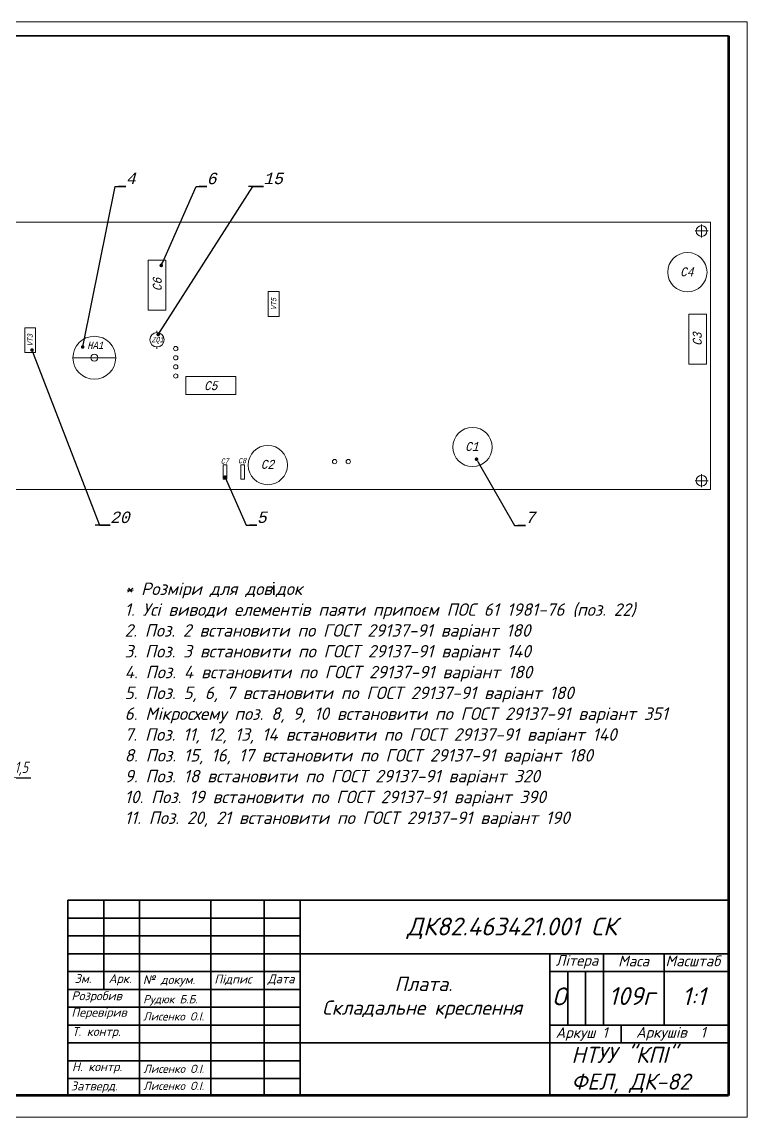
# Paper-space layout 'Лист2' of a CAD drawing. Header units: millimetres. Extents: x 0 to 445, y 0 to 307.
# Drawn here: x 242.1 to 445.2, y 0 to 307 of the extents above; entities that cross this region are included whole.
import ezdxf
from ezdxf import colors
from ezdxf.entities.mleader import LeaderData, LeaderLine
from ezdxf.math import Vec2, Vec3

# ---------------------------------------------------------------- set-up
doc = ezdxf.new("R2010")
doc.units = ezdxf.units.MM
doc.layers.get('0').update_dxf_attribs({"lineweight": 13})
doc.layers.add('Основная', color=7, linetype='Continuous', lineweight=70)
doc.layers.add('схема', color=7, linetype='Continuous', lineweight=35)
doc.styles.get("Standard").update_dxf_attribs({"font": 'isocteur.ttf', "width": 0.85, "oblique": 15})
doc.styles.add('стиль1', font='isocpeui.ttf')
doc.dimstyles.new('Копия ISO-25', dxfattribs={"dimtxt": 2.5, "dimasz": 2.5, "dimexe": 1.25, "dimexo": 0.625, "dimtad": 1, "dimtih": 1, "dimtoh": 1, "dimtxsty": 'Standard', "dimcen": 2.5, "dimadec": 0, "dimazin": 0, "dimtfac": 1, "dimtmove": 1, "dimatfit": 3, "dimfxl": 1, "dimarcsym": 0})

# ---------------------------------------------------------------- blocks, each defined once
blk = doc.blocks.new('*D111')
at = {"color": 0, "lineweight": -2, "transparency": 16777216}
for p, q in [((230, 98.39), (230, 100.89)), ((223.65, 95.89), (231.25, 95.89)), ((230, 94.39), (230, 95.89)), ((230, 94.39), (230, 95.89)), ((223.65, 94.39), (231.25, 94.39)), ((230, 95.14), (239.24, 95.14)), ((239.24, 95.14), (244.59, 95.14)), ((230, 91.89), (230, 89.39))]:
    blk.add_line(p, q, dxfattribs=at)
at = {"color": 0, "transparency": 16777216}
for points in [[(229.58, 98.39), (230.41, 98.39), (230, 95.89)], [(229.58, 91.89), (230.41, 91.89), (230, 94.39)]]:
    blk.add_solid(points, dxfattribs=at)
at = {"layer": 'Defpoints', "color": 0, "transparency": 16777216}
for p in [(223.02, 95.89), (230, 95.89), (223.02, 94.39)]:
    blk.add_point(p, dxfattribs=at)
at = {"color": 0, "transparency": 16777216, "insert": (241.91, 97.68), "char_height": 2.5, "attachment_point": 5}
blk.add_mtext('{\\fISOCPEUR|b0|i0|c204|p34;\\H1.28x;\\Q15;\\W0.75;1,5}', dxfattribs=at)
blk = doc.blocks.new('_Dot')
at = {"color": 0, "linetype": 'ByBlock', "lineweight": -2, "transparency": 33554674}
blk.add_line((-0.5, 0), (-1, 0), dxfattribs=at)
at = {"color": 0, "linetype": 'ByBlock', "transparency": 33554674, "const_width": 0.5}
blk.add_lwpolyline([(-0.25, 0, 1), (0.25, 0, 1)], format="xyb", close=True, dxfattribs=at)

psp = doc.layouts.new('Лист2')

# ---------------------------------------------------------------- linework, layer by layer
at = {"transparency": 33554674}
for p, q in [((434.999, 250.889), (236.999, 250.889)), ((432.499, 248.389), (432.499, 250.189)), ((434.999, 175.889), (434.999, 250.889)), ((432.499, 248.389), (430.699, 248.389)), ((432.499, 248.389), (432.499, 246.589)), ((432.499, 248.389), (434.299, 248.389)), ((277.433, 226.168), (277.433, 240.168)), ((277.433, 240.168), (282.433, 240.168)), ((282.433, 240.168), (282.433, 226.168)), ((311.119, 224.449), (311.119, 231.449)), ((311.119, 231.449), (314.119, 231.449)), ((314.119, 231.449), (314.119, 224.449)), ((314.119, 231.449), (314.119, 231.449)), ((282.433, 226.168), (277.433, 226.168)), ((314.119, 224.449), (311.119, 224.449)), ((433.907, 225.097), (428.907, 225.097)), ((428.907, 225.097), (428.907, 211.097)), ((433.907, 211.097), (433.907, 225.097)), ((242.891, 221.286), (245.891, 221.286)), ((242.891, 214.286), (242.891, 221.286)), ((245.891, 221.286), (245.891, 214.286)), ((279.933, 220.4), (279.933, 219.9)), ((279.933, 215.9), (279.933, 215.4)), ((245.891, 214.286), (242.891, 214.286)), ((262.382, 212.869), (256.382, 212.869)), ((262.382, 212.869), (268.382, 212.869)), ((428.907, 211.097), (433.907, 211.097)), ((288.034, 207.577), (302.034, 207.577)), ((288.034, 202.577), (288.034, 207.577)), ((302.034, 207.577), (302.034, 202.577)), ((302.034, 202.577), (288.034, 202.577)), ((298.464, 178.844), (298.464, 182.844)), ((298.464, 182.844), (299.464, 182.844)), ((299.464, 182.844), (299.464, 178.844)), ((303.464, 182.844), (303.464, 178.844)), ((304.464, 182.844), (303.464, 182.844)), ((304.464, 178.844), (304.464, 182.844)), ((299.464, 178.844), (298.464, 178.844)), ((303.464, 178.844), (304.464, 178.844)), ((432.499, 178.389), (430.699, 178.389)), ((432.499, 178.389), (432.499, 180.189)), ((432.499, 178.389), (432.499, 176.589)), ((432.499, 178.389), (434.299, 178.389)), ((236.999, 175.889), (434.999, 175.889))]:
    psp.add_line(p, q, dxfattribs=at)
psp.add_lwpolyline([(0, 302), (0, 0), (440, 0), (445.242, 0), (445.242, 307), (20, 307), (0, 307)], close=True, dxfattribs=at)
for centre, radius in [((432.499, 248.389), 1.5), ((428.518, 236.836), 5.5), ((262.382, 212.869), 6), ((279.933, 217.9), 2), ((285.191, 215.438), 0.6), ((262.382, 212.869), 1), ((285.191, 212.834), 0.6), ((285.191, 210.309), 0.6), ((285.191, 207.738), 0.6), ((368.316, 187.829), 5.5), ((310.97, 182.775), 5.5), ((329.692, 183.758), 0.6), ((333.527, 183.758), 0.6), ((432.499, 178.389), 1.5)]:
    psp.add_circle(centre, radius, dxfattribs=at)
at = {"layer": 'Основная', "ltscale": 10, "transparency": 33554674}
for p, q in [((439.999, 303.088), (439.999, 6.088)), ((439.999, 6.088), (19.999, 6.088))]:
    psp.add_line(p, q, dxfattribs=at)
at = {"layer": 'схема', "transparency": 33554674}
for p, q in [((439.999, 303.088), (19.999, 303.088)), ((254.999, 6.088), (254.999, 60.805)), ((254.999, 60.805), (439.999, 60.805)), ((254.999, 60.805), (254.999, 6.088)), ((254.999, 36.088), (254.999, 60.805)), ((264.999, 60.805), (264.999, 36.088)), ((264.999, 60.805), (264.999, 35.805)), ((274.999, 6.088), (274.999, 60.805)), ((294.999, 60.805), (294.999, 6.088)), ((309.999, 60.805), (309.999, 6.088)), ((319.999, 60.805), (319.999, 5.805)), ((319.999, 6.088), (319.999, 60.805)), ((439.999, 6.088), (439.999, 61.088)), ((439.999, 46.088), (439.999, 61.088)), ((439.999, 60.805), (439.999, 6.088)), ((319.999, 55.805), (254.999, 55.805)), ((254.999, 50.805), (319.999, 50.805)), ((254.999, 46.088), (254.999, 36.088)), ((439.999, 46.088), (439.999, 41.088)), ((319.999, 45.805), (254.999, 45.805)), ((319.999, 45.805), (439.999, 45.805)), ((319.999, 45.805), (439.999, 45.805)), ((389.999, 45.805), (389.999, 6.088)), ((389.999, 41.088), (389.999, 45.805)), ((389.999, 26.088), (389.999, 45.805)), ((404.999, 45.805), (404.999, 25.805)), ((404.999, 45.805), (404.999, 41.088)), ((421.999, 45.805), (421.999, 25.805)), ((421.999, 45.805), (421.999, 26.088)), ((254.999, 40.805), (319.999, 40.805)), ((389.999, 41.088), (389.999, 26.088)), ((389.999, 40.805), (439.999, 40.805)), ((394.999, 40.805), (394.999, 25.805)), ((394.999, 40.805), (394.999, 26.088)), ((399.999, 40.805), (399.999, 25.805)), ((399.999, 40.805), (399.999, 26.088)), ((404.999, 41.088), (404.999, 26.088)), ((254.999, 31.088), (254.999, 36.088)), ((319.999, 35.805), (254.999, 35.805)), ((319.999, 36.088), (319.999, 31.088)), ((254.999, 30.805), (319.999, 30.805)), ((319.999, 25.805), (254.999, 25.805)), ((389.999, 26.088), (389.999, 21.088)), ((439.999, 25.805), (389.999, 25.805)), ((409.999, 25.805), (409.999, 20.805)), ((409.999, 21.088), (409.999, 25.805)), ((439.999, 26.088), (439.999, 21.088)), ((254.999, 20.805), (319.999, 20.805)), ((319.999, 6.088), (319.999, 21.088)), ((439.999, 20.805), (319.999, 20.805)), ((389.999, 21.088), (389.999, 6.088)), ((319.999, 15.805), (254.999, 15.805)), ((254.999, 10.805), (319.999, 10.805)), ((254.999, 6.088), (439.999, 6.088)), ((294.999, 6.088), (274.999, 6.088)), ((309.999, 6.088), (319.999, 6.088)), ((389.999, 6.088), (319.999, 6.088))]:
    psp.add_line(p, q, dxfattribs=at)

# ---------------------------------------------------------------- texts
at = {"transparency": 33554674, "attachment_point": 1}
for s, width, heights, insert, char_height in [('{\\Q15;\\W0.75;C4}', 4.05068, [0], (426.475, 238.201), 2.5), ('{\\Q15;\\W0.75;ZQ1}', 4.05068, [0], (278.396, 218.716), 1.5), ('{\\Q15;\\W0.75;HA1}', 4.05068, [0], (260.378, 217.34), 2), ('{\\Q15;\\W0.75;C5}', 4.05068, [0], (293.107, 206.284), 2.5), ('{\\Q15;\\W0.75;C1}', 4.05068, [0], (366.25, 189.231), 2.5), ('{\\Q15;\\W0.75;С7}', 1.73665, [1.648], (297.783, 184.65), 1.5), ('{\\Q15;\\W0.75;С8}', 4.05068, [0], (302.652, 184.762), 1.5), ('{\\Q15;\\W0.75;C2}', 4.05068, [0], (308.999, 184.218), 2.5)]:
    psp.add_mtext_dynamic_manual_height_columns(s, width=width, gutter_width=12.5, heights=heights, dxfattribs=dict(at, insert=insert, char_height=char_height))
at = {"transparency": 33554674, "attachment_point": 1, "rotation": 90}
for s, insert, char_height in [('{\\Q15;\\W0.75;C6}', (278.761, 231.496), 2.5), ('{\\Q15;\\W0.75;VT5}', (311.893, 226.241), 1.5), ('{\\Q15;\\W0.75;VT3}', (243.636, 216.091), 1.5), ('{\\Q15;\\W0.75;C3}', (430.037, 216.187), 2.5)]:
    psp.add_mtext_dynamic_manual_height_columns(s, width=4.05068, gutter_width=12.5, heights=[0], dxfattribs=dict(at, insert=insert, char_height=char_height))
at = {"layer": 'схема', "transparency": 33554674, "attachment_point": 1, "style": 'стиль1'}
for s, width, gutter_width, heights, insert, char_height in [('* Розміри для дов{\\fArial|b0|i0|c204|p34;і}док\\P1. Усі виводи елементів паяти припоєм ПОС 61 1981-76 (поз. 22) \\P2. Поз. 2 встановити по ГОСТ 29137-91 варіант 180\\P3. Поз. 3 встановити по ГОСТ 29137-91 варіант 140\\P4. Поз. 4 встановити по ГОСТ 29137-91 варіант 180\\P5. Поз. 5, 6, 7 встановити по ГОСТ 29137-91 варіант 180\\P6. Мікросхему поз. 8, 9, 10 встановити по ГОСТ 29137-91 варіант 351\\P7. Поз. 11, 12, 13, 14 встановити по ГОСТ 29137-91 варіант 140\\P8. Поз. 15, 16, 17 встановити по ГОСТ 29137-91 варіант 180\\P9. Поз. 18 встановити по ГОСТ 29137-91 варіант 320\\P10. Поз. 19 встановити по ГОСТ 29137-91 варіант 390\\P11. Поз. 20, 21 встановити по ГОСТ 29137-91 варіант 190', 185, 12.5, [0], (270.872, 149.841), 3.5), ('\\pi26.49091;Плата.\\P\\pi6.19697;Складальне креслення', 70, 17.5, [43.188], (319.999, 39.343), 4), ('О', 14.68521, 15, [0], (390.676, 36.337), 5), ('109г', 18.04963, 15, [0], (406.485, 36.433), 5), ('1:1', 14.68521, 15, [5.03], (427.022, 36.367), 5)]:
    psp.add_mtext_dynamic_manual_height_columns(s, width=width, gutter_width=gutter_width, heights=heights, dxfattribs=dict(at, insert=insert, char_height=char_height))
at = {"layer": 'схема', "lineweight": 80, "transparency": 33554674, "insert": (349.939, 55.931), "char_height": 5, "attachment_point": 1, "style": 'стиль1'}
psp.add_mtext_dynamic_manual_height_columns('ДК82.463421.001 СК', width=81.86775, gutter_width=12.5, heights=[0], dxfattribs=at)
at = {"layer": 'схема', "color": 0, "lineweight": 80, "transparency": 33554674, "attachment_point": 1, "style": 'стиль1'}
for s, width, insert, char_height in [('Літера', 13.34732, (391.611, 45.427), 3), ('Маса', 13.34732, (409.111, 45.252), 3), ('Масштаб', 13.34732, (422.387, 45.287), 3), ('Зм.', 8.25946, (256.868, 40.084), 2.5), ('Арк.', 8.25946, (266.357, 40.084), 2.5), ('Підпис', 8.25946, (295.991, 39.936), 2.5), ('Дата', 8.25946, (310.93, 40.01), 2.5), ('№ докум.', 17.13629, (275.975, 39.778), 2.5), ('Розробив', 20, (255.968, 35.258), 2.5), ('Перевірив', 20, (255.948, 30.622), 2.5), ('Т. контр.', 20, (256.167, 25.242), 2.5), ('Аркуш 1 ', 17.51191, (391.602, 25.2), 3), ('Аркушів  1', 26.54418, (414.129, 25.271), 3), ('НТУУ "КПІ"\\PФЕЛ, ДК-82', 41.25607, (396.012, 19.689), 4.5), ('Н. контр.', 20, (256.122, 15.372), 2.5), ('Затверд.', 20, (255.798, 9.979), 2.5)]:
    psp.add_mtext_dynamic_manual_height_columns(s, width=width, gutter_width=12.5, heights=[0], dxfattribs=dict(at, insert=insert, char_height=char_height))
at = {"layer": 'схема', "transparency": 33554674, "char_height": 2.3, "attachment_point": 1, "style": 'стиль1'}
for s, insert in [('Рудюк Б.Б.', (276.071, 34.199)), ('Лисенко О.І.', (276.071, 29.372)), ('Лисенко О.І.', (276.128, 14.681)), ('Лисенко О.І.', (276.114, 9.909))]:
    psp.add_mtext(s, dxfattribs=dict(at, insert=insert))

# ---------------------------------------------------------------- dimensions: what is measured, and where the dimension line sits
at = {"transparency": 33554674}
dim = psp.add_linear_dim(base=(229.996, 95.889), p1=(223.023, 94.389), p2=(223.023, 95.889), angle=90, text='{\\fISOCPEUR|b0|i0|c204|p34;\\H1.28x;\\Q15;\\W0.75;<>}', dimstyle='Копия ISO-25', dxfattribs=at)
dim.commit()
dim.dimension.update_dxf_attribs({"geometry": '*D111', "text_midpoint": (239.863, 97.684)})

# ---------------------------------------------------------------- leaders
ml = psp.add_multileader_mtext('Standard', dxfattribs=at)
ml.set_content('4', color=256)
ml.set_leader_properties()
ml.set_arrow_properties(name='DOT')
ml.build(insert=Vec2(0, 0))
ml.multileader.update_dxf_attribs({"text_left_attachment_type": 6, "text_right_attachment_type": 6, "dogleg_length": 3, "arrow_head_size": 1})
ctx = ml.context
ctx.base_point, ctx.char_height, ctx.arrow_head_size, ctx.landing_gap_size, ctx.plane_origin = Vec3(271.224, 260.88), 3.2, 1, 0, Vec3(259.109, 215.88)
ctx.left_attachment, ctx.right_attachment = 6, 6
notes = []
notes.append((ctx, [(0, (1, 1, 0), (268.224, 260.88), (1, 0), 3, [(0, [(259.109, 215.88)], 0, [])])]))
ctx.mtext.insert, ctx.mtext.flow_direction = Vec3(271.224, 264.72), 5
ml = psp.add_multileader_mtext('Standard', dxfattribs=at)
ml.set_content('15', color=256)
ml.set_leader_properties()
ml.set_arrow_properties(name='DOT')
ml.build(insert=Vec2(0, 0))
ml.multileader.update_dxf_attribs({"text_left_attachment_type": 6, "text_right_attachment_type": 6, "dogleg_length": 3, "arrow_head_size": 1})
ctx = ml.context
ctx.base_point, ctx.char_height, ctx.arrow_head_size, ctx.landing_gap_size, ctx.plane_origin = Vec3(309.746, 260.893), 3.2, 1, 0, Vec3(280.266, 219.38)
ctx.left_attachment, ctx.right_attachment = 6, 6
notes.append((ctx, [(0, (1, 1, 0), (306.746, 260.893), (1, 0), 3, [(0, [(280.266, 219.38)], 0, [])])]))
ctx.mtext.insert, ctx.mtext.flow_direction = Vec3(309.746, 264.733), 5
ml = psp.add_multileader_mtext('Standard', dxfattribs=at)
ml.set_content('6', color=256)
ml.set_leader_properties()
ml.set_arrow_properties(name='DOT')
ml.build(insert=Vec2(0, 0))
ml.multileader.update_dxf_attribs({"text_left_attachment_type": 6, "text_right_attachment_type": 6, "dogleg_length": 3, "arrow_head_size": 1})
ctx = ml.context
ctx.base_point, ctx.char_height, ctx.arrow_head_size, ctx.landing_gap_size, ctx.plane_origin = Vec3(293.866, 260.869), 3.2, 1, 0, Vec3(281.124, 238.737)
ctx.left_attachment, ctx.right_attachment = 6, 6
notes.append((ctx, [(0, (1, 1, 0), (290.866, 260.869), (1, 0), 3, [(0, [(281.124, 238.737)], 0, [])])]))
ctx.mtext.insert, ctx.mtext.flow_direction = Vec3(293.866, 264.709), 5
ml = psp.add_multileader_mtext('Standard', dxfattribs=at)
ml.set_content('20', color=256)
ml.set_leader_properties()
ml.set_arrow_properties(name='DOT')
ml.build(insert=Vec2(0, 0))
ml.multileader.update_dxf_attribs({"text_left_attachment_type": 6, "text_right_attachment_type": 6, "dogleg_length": 3, "arrow_head_size": 1})
ctx = ml.context
ctx.base_point, ctx.char_height, ctx.arrow_head_size, ctx.landing_gap_size, ctx.plane_origin = Vec3(266.791, 165.886), 3.2, 1, 0, Vec3(244.931, 215.02)
ctx.left_attachment, ctx.right_attachment = 6, 6
notes.append((ctx, [(0, (1, 1, 0), (263.791, 165.886), (1, 0), 3, [(0, [(244.931, 215.02)], 0, [])])]))
ctx.mtext.insert, ctx.mtext.flow_direction = Vec3(266.791, 169.726), 5
ml = psp.add_multileader_mtext('Standard', dxfattribs=at)
ml.set_content('7', color=256)
ml.set_leader_properties()
ml.set_arrow_properties(name='DOT')
ml.build(insert=Vec2(0, 0))
ml.multileader.update_dxf_attribs({"text_left_attachment_type": 6, "text_right_attachment_type": 6, "dogleg_length": 3, "arrow_head_size": 1})
ctx = ml.context
ctx.base_point, ctx.char_height, ctx.arrow_head_size, ctx.landing_gap_size, ctx.plane_origin = Vec3(383.133, 165.849), 3.2, 1, 0, Vec3(369.45, 184.408)
ctx.left_attachment, ctx.right_attachment = 6, 6
notes.append((ctx, [(0, (1, 1, 0), (380.133, 165.849), (1, 0), 3, [(0, [(369.45, 184.408)], 0, [])])]))
ctx.mtext.insert, ctx.mtext.flow_direction = Vec3(383.133, 169.689), 5
ml = psp.add_multileader_mtext('Standard', dxfattribs=at)
ml.set_content('5', color=256)
ml.set_leader_properties()
ml.set_arrow_properties(name='DOT')
ml.build(insert=Vec2(0, 0))
ml.multileader.update_dxf_attribs({"text_left_attachment_type": 6, "text_right_attachment_type": 6, "dogleg_length": 3, "arrow_head_size": 1})
ctx = ml.context
ctx.base_point, ctx.char_height, ctx.arrow_head_size, ctx.landing_gap_size, ctx.plane_origin = Vec3(307.92, 165.908), 3.2, 1, 0, Vec3(299.003, 179.4)
ctx.left_attachment, ctx.right_attachment = 6, 6
notes.append((ctx, [(0, (1, 1, 0), (304.92, 165.908), (1, 0), 3, [(0, [(298.978, 179.4)], 0, [])])]))
ctx.mtext.insert, ctx.mtext.flow_direction = Vec3(307.92, 169.748), 5
for ctx, leaders in notes:
    for number, flags, end, landing, length, lines in leaders:
        leader = LeaderData()
        leader.index, (leader.has_last_leader_line, leader.has_dogleg_vector, leader.attachment_direction) = number, flags
        leader.last_leader_point, leader.dogleg_vector, leader.dogleg_length = Vec3(end), Vec3(landing), length
        for number, points, colour, breaks in lines:
            line = LeaderLine()
            line.index, line.vertices, line.color, line.breaks = number, Vec3.list(points), colors.encode_raw_color(colour), breaks
            leader.lines.append(line)
        ctx.leaders.append(leader)

doc.saveas('drawing.dxf')
